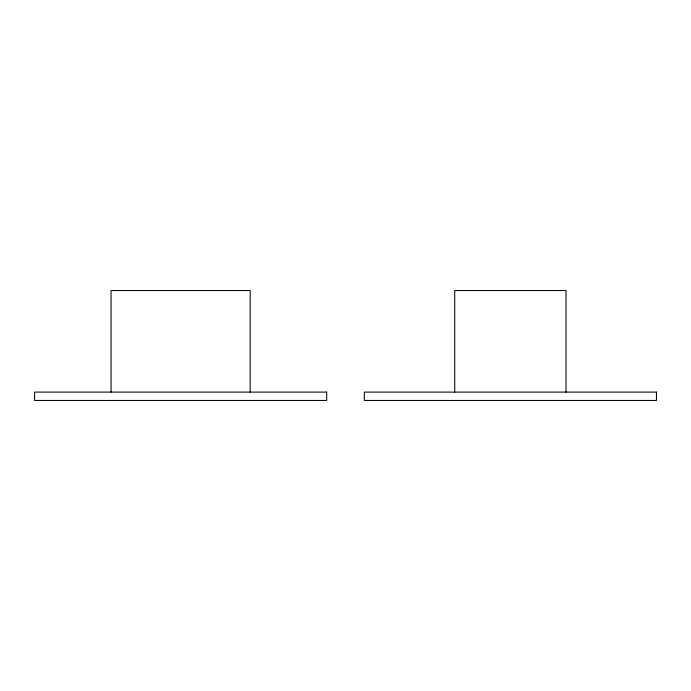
<?xml version="1.0" encoding="UTF-8"?>
<svg xmlns="http://www.w3.org/2000/svg" width="691" height="691" viewBox="0 0 691 691"><rect width="100%" height="100%" fill="white"/><g stroke="black" fill="none" stroke-linecap="round" stroke-linejoin="round"><path stroke-width="1.04" d="M566.024 392.099L566.024 290.548L454.73 290.548L454.73 392.099M250.177 392.099L250.177 290.548L111.061 290.548L111.061 392.099M326.688 392.099L34.55 392.099L34.55 400.452L326.688 400.452L326.688 392.099M656.45 392.099L364.312 392.099L364.312 400.452L656.45 400.452L656.45 392.099"/></g></svg>
